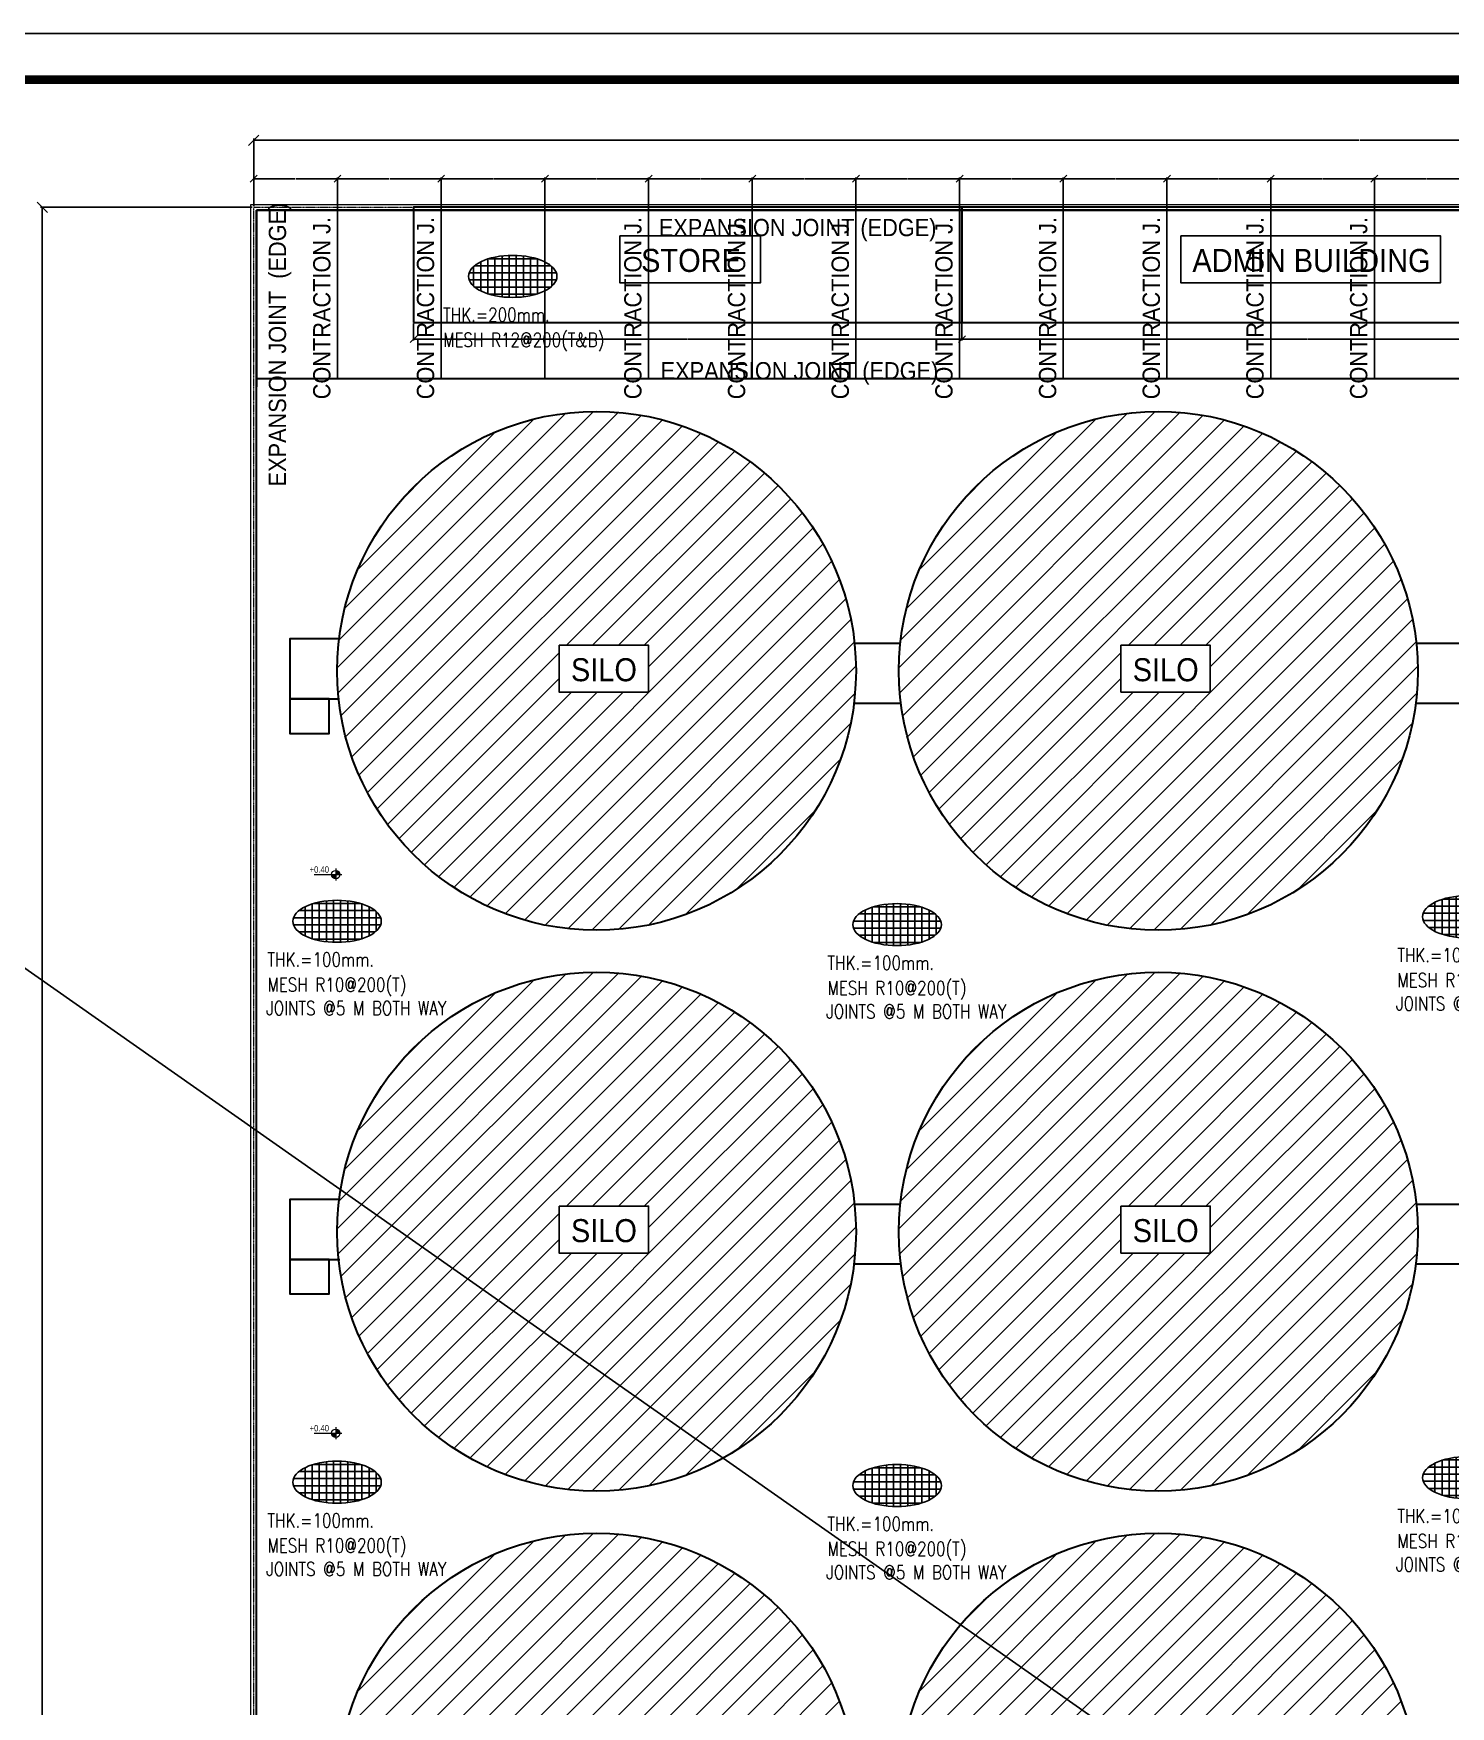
# Model space of a CAD drawing. Header units: millimetres. Extents: x -388065 to 2372687422, y -192755 to 667797.
# Drawn here: x -326784 to -265280, y 592119 to 664731 of the extents above; entities that cross this region are included whole.
import ezdxf
from ezdxf.enums import TextEntityAlignment as Align
from ezdxf.xclip import XClip

# ---------------------------------------------------------------- set-up
doc = ezdxf.new("R2010")
doc.units = ezdxf.units.MM
doc.header["$XCLIPFRAME"] = 2
doc.linetypes.add('CENTER2', pattern=[28.575, 19.05, -3.175, 3.175, -3.175])
for name, color, linetype, lineweight in [('0_Pen_No__1', 7, 'Continuous', 13), ('Drawing & Figure_Pen_No__1', 7, 'Continuous', 13), ('KOT-20', 2, 'Continuous', 20), ('KOT-30', 3, 'Continuous', 0), ('STR-CONC', 3, 'Continuous', 30)]:
    doc.layers.add(name, color=color, linetype=linetype, lineweight=lineweight)
for name, color, linetype in [('150', 7, 'Continuous'), ('45-TEXTS', 3, 'Continuous'), ('HSYM-25', 7, 'Continuous'), ('S-DIM', 5, 'Continuous'), ('S-FRAME', 2, 'Continuous'), ('S-HATCH', 30, 'Continuous'), ('S-STL-B', 6, 'Continuous'), ('S-STL-LINK', 4, 'Continuous'), ('S-TEXT-1', 3, 'Continuous'), ('STR-COL', 7, 'Continuous')]:
    doc.layers.add(name, color=color, linetype=linetype)
doc.styles.add('ARİEL TUR', font='arial.ttf', dxfattribs={"width": 0.85})
doc.styles.add('Calibri', font='calibri.ttf', dxfattribs={"height": 0.7})
doc.styles.add('GENERATED_STYLE_2', font='arial.ttf')
doc.styles.add('Romans', font='romans.shx')
doc.styles.add('TITLE', font='arial.ttf')
doc.styles.add('WTURKCE', font='WTURKCE.SHX', dxfattribs={"width": 0.9})
doc.dimstyles.new('Detay Olcu', dxfattribs={"dimtxt": 75, "dimasz": 40, "dimexe": 50, "dimexo": 45, "dimgap": 15, "dimtad": 0, "dimdec": 0, "dimzin": 0, "dimdsep": 46, "dimtxsty": 'Calibri', "dimblk": 'OBLIQUE', "dimcen": 25, "dimclrd": 256, "dimclrt": 7, "dimadec": 1, "dimazin": 0, "dimtfac": 1, "dimtdec": 0, "dimtmove": 0, "dimatfit": 3, "dimldrblk": 'OBLIQUE', "dimfxl": 1, "dimtolj": 1, "dimtzin": 0, "dimlwd": -1, "dimarcsym": 0})

# ---------------------------------------------------------------- blocks, each defined once
blk = doc.blocks.new('Drawing_1_2')
blk.add_lwpolyline([(4, 4), (416, 4), (416, 293), (4, 293)], close=True)
at = {"const_width": 0.5}
blk.add_lwpolyline([(6.439, 6.616), (343.638, 6.616), (343.638, 290.384), (6.439, 290.384)], close=True, dxfattribs=at)
at = {"layer": 'Drawing & Figure_Pen_No__1', "linetype": 'Continuous'}
blk.add_line((343.638, 290.384), (6.439, 290.384), dxfattribs=at)
at = {"layer": '0_Pen_No__1', "linetype": 'Continuous', "style": 'GENERATED_STYLE_2'}
for tag, p in [('DRAWING_TITLE_1', (345.863, 77.628)), ('DRAWING_TITLE_2', (345.913, 72.733)), ('IDN-01', (379.144, 40.493))]:
    blk.add_attdef(tag, p, '', height=2.5, dxfattribs=at)
blk = doc.blocks.new('_OBLIQUE')
at = {"color": 0, "linetype": 'ByBlock'}
blk.add_line((-0.5, -0.5), (0.5, 0.5), dxfattribs=at)
blk = doc.blocks.new('*D2302')
at = {"layer": '150', "color": 0, "lineweight": -2, "transparency": 16777216}
for p, q in [((-317222, 657256), (-317222, 660174)), ((-221222, 657256), (-221222, 660174))]:
    blk.add_line(p, q, dxfattribs=at)
at = {"layer": '150', "transparency": 16777216}
for p, q in [((-317222, 660099), (-269246, 660099)), ((-221222, 660099), (-269198, 660099))]:
    blk.add_line(p, q, dxfattribs=at)
at = {"layer": 'Defpoints', "color": 0, "transparency": 16777216}
for p in [(-317222, 660099), (-317222, 657189), (-221222, 657189)]:
    blk.add_point(p, dxfattribs=at)
at = {"layer": '150', "transparency": 16777216, "xscale": 450, "yscale": 450, "zscale": 450, "rotation": 180}
blk.add_blockref('_OBLIQUE', (-317222, 660099), dxfattribs=at)
at = {"layer": '150', "transparency": 16777216, "xscale": 450, "yscale": 450, "zscale": 450}
blk.add_blockref('_OBLIQUE', (-221222, 660099), dxfattribs=at)
at = {"layer": '150', "color": 7, "transparency": 16777216, "insert": (-269222, 660099), "char_height": 0.7, "attachment_point": 5, "style": 'Calibri'}
blk.add_mtext('\\A1;96000', dxfattribs=at)
blk = doc.blocks.new('*D2303')
at = {"layer": '150', "color": 0, "lineweight": -2, "transparency": 16777216}
for p, q in [((-317290, 657189), (-326478, 657189)), ((-317290, 450189), (-326478, 450189))]:
    blk.add_line(p, q, dxfattribs=at)
at = {"layer": '150', "transparency": 16777216}
for p, q in [((-326403, 657189), (-326403, 553713)), ((-326403, 450189), (-326403, 553665))]:
    blk.add_line(p, q, dxfattribs=at)
at = {"layer": 'Defpoints', "color": 0, "transparency": 16777216}
for p in [(-317222, 657189), (-326403, 450189), (-317222, 450189)]:
    blk.add_point(p, dxfattribs=at)
at = {"layer": '150', "transparency": 16777216, "xscale": 450, "yscale": 450, "zscale": 450}
for p, rotation in [((-326403, 657189), 90), ((-326403, 450189), 270)]:
    blk.add_blockref('_OBLIQUE', p, dxfattribs=dict(at, rotation=rotation))
at = {"layer": '150', "color": 7, "transparency": 16777216, "insert": (-326403, 553689), "char_height": 0.7, "attachment_point": 5, "rotation": 90, "style": 'Calibri'}
blk.add_mtext('\\A1;207000', dxfattribs=at)
blk = doc.blocks.new('ZWH MESH')
at = {"layer": 'S-FRAME', "extrusion": (0, 0, -1)}
blk.add_ellipse((-122.079, -14.631), major_axis=(-1.921, 0), ratio=0.475117, dxfattribs=at)
at = {"layer": 'S-STL-LINK'}
for p, q in [((-122.851, -13.796), (-122.851, -15.467)), ((-122.542, -13.746), (-122.542, -15.517)), ((-122.234, -13.722), (-122.234, -15.541)), ((-121.925, -13.722), (-121.925, -15.541)), ((-121.616, -13.746), (-121.616, -15.517)), ((-121.308, -13.796), (-121.308, -15.467)), ((-120.186, -14.477), (-123.972, -14.477)), ((-123.777, -14.205), (-123.777, -15.058)), ((-120.423, -14.169), (-123.735, -14.169)), ((-123.468, -14.001), (-123.468, -15.262)), ((-123.16, -13.877), (-123.16, -15.386)), ((-121.05, -13.861), (-123.108, -13.861)), ((-120.999, -13.877), (-120.999, -15.386)), ((-120.69, -14.001), (-120.69, -15.262)), ((-120.382, -14.205), (-120.382, -15.058)), ((-120.186, -14.785), (-123.972, -14.785)), ((-120.423, -15.094), (-123.735, -15.094)), ((-121.05, -15.402), (-123.108, -15.402))]:
    blk.add_line(p, q, dxfattribs=at)
at = {"layer": 'S-TEXT-1', "ltscale": 600, "style": 'Romans', "width": 0.8}
for s, p in [('THK.=200mm.', (-125.098, -16.293)), ('MESH R12@200(T&B)', (-125.098, -17.381))]:
    blk.add_text(s, height=0.6, dxfattribs=at).set_placement(p, align=Align.MIDDLE_LEFT)
blk = doc.blocks.new('*D2355')
at = {"layer": '150', "color": 0, "lineweight": -2, "transparency": 16777216}
for p, q in [((-317222, 657234), (-317222, 658477)), ((-313587, 657109), (-313587, 658477))]:
    blk.add_line(p, q, dxfattribs=at)
at = {"layer": '150', "transparency": 16777216}
for p, q in [((-317222, 658427), (-315421, 658427)), ((-313587, 658427), (-315389, 658427))]:
    blk.add_line(p, q, dxfattribs=at)
at = {"layer": 'Defpoints', "color": 0, "transparency": 16777216}
for p in [(-313587, 658427), (-317222, 657189), (-313587, 657064)]:
    blk.add_point(p, dxfattribs=at)
at = {"layer": '150', "transparency": 16777216, "xscale": 300, "yscale": 300, "zscale": 300, "rotation": 180}
blk.add_blockref('_OBLIQUE', (-317222, 658427), dxfattribs=at)
at = {"layer": '150', "transparency": 16777216, "xscale": 300, "yscale": 300, "zscale": 300}
blk.add_blockref('_OBLIQUE', (-313587, 658427), dxfattribs=at)
at = {"layer": '150', "color": 7, "transparency": 16777216, "insert": (-315405, 658427), "char_height": 0.7, "attachment_point": 5, "style": 'Calibri'}
blk.add_mtext('\\A1;3635', dxfattribs=at)
blk = doc.blocks.new('*D2356')
at = {"layer": '150', "color": 0, "lineweight": -2, "transparency": 16777216}
for p, q in [((-313587, 657109), (-313587, 658477)), ((-309087, 657109), (-309087, 658477))]:
    blk.add_line(p, q, dxfattribs=at)
at = {"layer": '150', "transparency": 16777216}
for p, q in [((-313587, 658427), (-311353, 658427)), ((-309087, 658427), (-311321, 658427))]:
    blk.add_line(p, q, dxfattribs=at)
at = {"layer": 'Defpoints', "color": 0, "transparency": 16777216}
for p in [(-309087, 658427), (-313587, 657064), (-309087, 657064)]:
    blk.add_point(p, dxfattribs=at)
at = {"layer": '150', "transparency": 16777216, "xscale": 300, "yscale": 300, "zscale": 300, "rotation": 180}
blk.add_blockref('_OBLIQUE', (-313587, 658427), dxfattribs=at)
at = {"layer": '150', "transparency": 16777216, "xscale": 300, "yscale": 300, "zscale": 300}
blk.add_blockref('_OBLIQUE', (-309087, 658427), dxfattribs=at)
at = {"layer": '150', "color": 7, "transparency": 16777216, "insert": (-311337, 658427), "char_height": 0.7, "attachment_point": 5, "style": 'Calibri'}
blk.add_mtext('\\A1;4500', dxfattribs=at)
blk = doc.blocks.new('*D2357')
at = {"layer": '150', "color": 0, "lineweight": -2, "transparency": 16777216}
for p, q in [((-309087, 657109), (-309087, 658477)), ((-304587, 657109), (-304587, 658477))]:
    blk.add_line(p, q, dxfattribs=at)
at = {"layer": '150', "transparency": 16777216}
for p, q in [((-309087, 658427), (-306853, 658427)), ((-304587, 658427), (-306821, 658427))]:
    blk.add_line(p, q, dxfattribs=at)
at = {"layer": 'Defpoints', "color": 0, "transparency": 16777216}
for p in [(-304587, 658427), (-309087, 657064), (-304587, 657064)]:
    blk.add_point(p, dxfattribs=at)
at = {"layer": '150', "transparency": 16777216, "xscale": 300, "yscale": 300, "zscale": 300, "rotation": 180}
blk.add_blockref('_OBLIQUE', (-309087, 658427), dxfattribs=at)
at = {"layer": '150', "transparency": 16777216, "xscale": 300, "yscale": 300, "zscale": 300}
blk.add_blockref('_OBLIQUE', (-304587, 658427), dxfattribs=at)
at = {"layer": '150', "color": 7, "transparency": 16777216, "insert": (-306837, 658427), "char_height": 0.7, "attachment_point": 5, "style": 'Calibri'}
blk.add_mtext('\\A1;4500', dxfattribs=at)
blk = doc.blocks.new('*D2358')
at = {"layer": '150', "color": 0, "lineweight": -2, "transparency": 16777216}
for p, q in [((-304587, 657109), (-304587, 658477)), ((-300087, 657109), (-300087, 658477))]:
    blk.add_line(p, q, dxfattribs=at)
at = {"layer": '150', "transparency": 16777216}
for p, q in [((-304587, 658427), (-302353, 658427)), ((-300087, 658427), (-302321, 658427))]:
    blk.add_line(p, q, dxfattribs=at)
at = {"layer": 'Defpoints', "color": 0, "transparency": 16777216}
for p in [(-300087, 658427), (-304587, 657064), (-300087, 657064)]:
    blk.add_point(p, dxfattribs=at)
at = {"layer": '150', "transparency": 16777216, "xscale": 300, "yscale": 300, "zscale": 300, "rotation": 180}
blk.add_blockref('_OBLIQUE', (-304587, 658427), dxfattribs=at)
at = {"layer": '150', "transparency": 16777216, "xscale": 300, "yscale": 300, "zscale": 300}
blk.add_blockref('_OBLIQUE', (-300087, 658427), dxfattribs=at)
at = {"layer": '150', "color": 7, "transparency": 16777216, "insert": (-302337, 658427), "char_height": 0.7, "attachment_point": 5, "style": 'Calibri'}
blk.add_mtext('\\A1;4500', dxfattribs=at)
blk = doc.blocks.new('*D2359')
at = {"layer": '150', "color": 0, "lineweight": -2, "transparency": 16777216}
for p, q in [((-300087, 657109), (-300087, 658477)), ((-295587, 657109), (-295587, 658477))]:
    blk.add_line(p, q, dxfattribs=at)
at = {"layer": '150', "transparency": 16777216}
for p, q in [((-300087, 658427), (-297853, 658427)), ((-295587, 658427), (-297821, 658427))]:
    blk.add_line(p, q, dxfattribs=at)
at = {"layer": 'Defpoints', "color": 0, "transparency": 16777216}
for p in [(-295587, 658427), (-300087, 657064), (-295587, 657064)]:
    blk.add_point(p, dxfattribs=at)
at = {"layer": '150', "transparency": 16777216, "xscale": 300, "yscale": 300, "zscale": 300, "rotation": 180}
blk.add_blockref('_OBLIQUE', (-300087, 658427), dxfattribs=at)
at = {"layer": '150', "transparency": 16777216, "xscale": 300, "yscale": 300, "zscale": 300}
blk.add_blockref('_OBLIQUE', (-295587, 658427), dxfattribs=at)
at = {"layer": '150', "color": 7, "transparency": 16777216, "insert": (-297837, 658427), "char_height": 0.7, "attachment_point": 5, "style": 'Calibri'}
blk.add_mtext('\\A1;4500', dxfattribs=at)
blk = doc.blocks.new('*D2360')
at = {"layer": '150', "color": 0, "lineweight": -2, "transparency": 16777216}
for p, q in [((-295587, 657109), (-295587, 658477)), ((-291087, 657109), (-291087, 658477))]:
    blk.add_line(p, q, dxfattribs=at)
at = {"layer": '150', "transparency": 16777216}
for p, q in [((-295587, 658427), (-293353, 658427)), ((-291087, 658427), (-293321, 658427))]:
    blk.add_line(p, q, dxfattribs=at)
at = {"layer": 'Defpoints', "color": 0, "transparency": 16777216}
for p in [(-291087, 658427), (-295587, 657064), (-291087, 657064)]:
    blk.add_point(p, dxfattribs=at)
at = {"layer": '150', "transparency": 16777216, "xscale": 300, "yscale": 300, "zscale": 300, "rotation": 180}
blk.add_blockref('_OBLIQUE', (-295587, 658427), dxfattribs=at)
at = {"layer": '150', "transparency": 16777216, "xscale": 300, "yscale": 300, "zscale": 300}
blk.add_blockref('_OBLIQUE', (-291087, 658427), dxfattribs=at)
at = {"layer": '150', "color": 7, "transparency": 16777216, "insert": (-293337, 658427), "char_height": 0.7, "attachment_point": 5, "style": 'Calibri'}
blk.add_mtext('\\A1;4500', dxfattribs=at)
blk = doc.blocks.new('*D2361')
at = {"layer": '150', "color": 0, "lineweight": -2, "transparency": 16777216}
for p, q in [((-291087, 657109), (-291087, 658477)), ((-286587, 657109), (-286587, 658477))]:
    blk.add_line(p, q, dxfattribs=at)
at = {"layer": '150', "transparency": 16777216}
for p, q in [((-291087, 658427), (-288853, 658427)), ((-286587, 658427), (-288821, 658427))]:
    blk.add_line(p, q, dxfattribs=at)
at = {"layer": 'Defpoints', "color": 0, "transparency": 16777216}
for p in [(-286587, 658427), (-291087, 657064), (-286587, 657064)]:
    blk.add_point(p, dxfattribs=at)
at = {"layer": '150', "transparency": 16777216, "xscale": 300, "yscale": 300, "zscale": 300, "rotation": 180}
blk.add_blockref('_OBLIQUE', (-291087, 658427), dxfattribs=at)
at = {"layer": '150', "transparency": 16777216, "xscale": 300, "yscale": 300, "zscale": 300}
blk.add_blockref('_OBLIQUE', (-286587, 658427), dxfattribs=at)
at = {"layer": '150', "color": 7, "transparency": 16777216, "insert": (-288837, 658427), "char_height": 0.7, "attachment_point": 5, "style": 'Calibri'}
blk.add_mtext('\\A1;4500', dxfattribs=at)
blk = doc.blocks.new('*D2362')
at = {"layer": '150', "color": 0, "lineweight": -2, "transparency": 16777216}
for p, q in [((-286587, 657109), (-286587, 658477)), ((-282087, 657109), (-282087, 658477))]:
    blk.add_line(p, q, dxfattribs=at)
at = {"layer": '150', "transparency": 16777216}
for p, q in [((-286587, 658427), (-284353, 658427)), ((-282087, 658427), (-284321, 658427))]:
    blk.add_line(p, q, dxfattribs=at)
at = {"layer": 'Defpoints', "color": 0, "transparency": 16777216}
for p in [(-282087, 658427), (-286587, 657064), (-282087, 657064)]:
    blk.add_point(p, dxfattribs=at)
at = {"layer": '150', "transparency": 16777216, "xscale": 300, "yscale": 300, "zscale": 300, "rotation": 180}
blk.add_blockref('_OBLIQUE', (-286587, 658427), dxfattribs=at)
at = {"layer": '150', "transparency": 16777216, "xscale": 300, "yscale": 300, "zscale": 300}
blk.add_blockref('_OBLIQUE', (-282087, 658427), dxfattribs=at)
at = {"layer": '150', "color": 7, "transparency": 16777216, "insert": (-284337, 658427), "char_height": 0.7, "attachment_point": 5, "style": 'Calibri'}
blk.add_mtext('\\A1;4500', dxfattribs=at)
blk = doc.blocks.new('*D2363')
at = {"layer": '150', "color": 0, "lineweight": -2, "transparency": 16777216}
for p, q in [((-282087, 657109), (-282087, 658477)), ((-277587, 657109), (-277587, 658477))]:
    blk.add_line(p, q, dxfattribs=at)
at = {"layer": '150', "transparency": 16777216}
for p, q in [((-282087, 658427), (-279853, 658427)), ((-277587, 658427), (-279821, 658427))]:
    blk.add_line(p, q, dxfattribs=at)
at = {"layer": 'Defpoints', "color": 0, "transparency": 16777216}
for p in [(-277587, 658427), (-282087, 657064), (-277587, 657064)]:
    blk.add_point(p, dxfattribs=at)
at = {"layer": '150', "transparency": 16777216, "xscale": 300, "yscale": 300, "zscale": 300, "rotation": 180}
blk.add_blockref('_OBLIQUE', (-282087, 658427), dxfattribs=at)
at = {"layer": '150', "transparency": 16777216, "xscale": 300, "yscale": 300, "zscale": 300}
blk.add_blockref('_OBLIQUE', (-277587, 658427), dxfattribs=at)
at = {"layer": '150', "color": 7, "transparency": 16777216, "insert": (-279837, 658427), "char_height": 0.7, "attachment_point": 5, "style": 'Calibri'}
blk.add_mtext('\\A1;4500', dxfattribs=at)
blk = doc.blocks.new('*D2364')
at = {"layer": '150', "color": 0, "lineweight": -2, "transparency": 16777216}
for p, q in [((-277587, 657109), (-277587, 658477)), ((-273087, 657109), (-273087, 658477))]:
    blk.add_line(p, q, dxfattribs=at)
at = {"layer": '150', "transparency": 16777216}
for p, q in [((-277587, 658427), (-275353, 658427)), ((-273087, 658427), (-275321, 658427))]:
    blk.add_line(p, q, dxfattribs=at)
at = {"layer": 'Defpoints', "color": 0, "transparency": 16777216}
for p in [(-273087, 658427), (-277587, 657064), (-273087, 657064)]:
    blk.add_point(p, dxfattribs=at)
at = {"layer": '150', "transparency": 16777216, "xscale": 300, "yscale": 300, "zscale": 300, "rotation": 180}
blk.add_blockref('_OBLIQUE', (-277587, 658427), dxfattribs=at)
at = {"layer": '150', "transparency": 16777216, "xscale": 300, "yscale": 300, "zscale": 300}
blk.add_blockref('_OBLIQUE', (-273087, 658427), dxfattribs=at)
at = {"layer": '150', "color": 7, "transparency": 16777216, "insert": (-275337, 658427), "char_height": 0.7, "attachment_point": 5, "style": 'Calibri'}
blk.add_mtext('\\A1;4500', dxfattribs=at)
blk = doc.blocks.new('*D2365')
at = {"layer": '150', "color": 0, "lineweight": -2, "transparency": 16777216}
for p, q in [((-273087, 657109), (-273087, 658477)), ((-268587, 657109), (-268587, 658477))]:
    blk.add_line(p, q, dxfattribs=at)
at = {"layer": '150', "transparency": 16777216}
for p, q in [((-273087, 658427), (-270853, 658427)), ((-268587, 658427), (-270821, 658427))]:
    blk.add_line(p, q, dxfattribs=at)
at = {"layer": 'Defpoints', "color": 0, "transparency": 16777216}
for p in [(-268587, 658427), (-273087, 657064), (-268587, 657064)]:
    blk.add_point(p, dxfattribs=at)
at = {"layer": '150', "transparency": 16777216, "xscale": 300, "yscale": 300, "zscale": 300, "rotation": 180}
blk.add_blockref('_OBLIQUE', (-273087, 658427), dxfattribs=at)
at = {"layer": '150', "transparency": 16777216, "xscale": 300, "yscale": 300, "zscale": 300}
blk.add_blockref('_OBLIQUE', (-268587, 658427), dxfattribs=at)
at = {"layer": '150', "color": 7, "transparency": 16777216, "insert": (-270837, 658427), "char_height": 0.7, "attachment_point": 5, "style": 'Calibri'}
blk.add_mtext('\\A1;4500', dxfattribs=at)
blk = doc.blocks.new('*D2366')
at = {"layer": '150', "color": 0, "lineweight": -2, "transparency": 16777216}
for p, q in [((-268587, 657109), (-268587, 658477)), ((-264087, 657109), (-264087, 658477))]:
    blk.add_line(p, q, dxfattribs=at)
at = {"layer": '150', "transparency": 16777216}
for p, q in [((-268587, 658427), (-266353, 658427)), ((-264087, 658427), (-266321, 658427))]:
    blk.add_line(p, q, dxfattribs=at)
at = {"layer": 'Defpoints', "color": 0, "transparency": 16777216}
for p in [(-264087, 658427), (-268587, 657064), (-264087, 657064)]:
    blk.add_point(p, dxfattribs=at)
at = {"layer": '150', "transparency": 16777216, "xscale": 300, "yscale": 300, "zscale": 300, "rotation": 180}
blk.add_blockref('_OBLIQUE', (-268587, 658427), dxfattribs=at)
at = {"layer": '150', "transparency": 16777216, "xscale": 300, "yscale": 300, "zscale": 300}
blk.add_blockref('_OBLIQUE', (-264087, 658427), dxfattribs=at)
at = {"layer": '150', "color": 7, "transparency": 16777216, "insert": (-266337, 658427), "char_height": 0.7, "attachment_point": 5, "style": 'Calibri'}
blk.add_mtext('\\A1;4500', dxfattribs=at)
blk = doc.blocks.new('SSSLL')
at = {"layer": 'STR-COL', "color": 253, "linetype": 'CENTER2', "lineweight": 0, "ltscale": 0.02}
blk.add_lwpolyline([(31295, -31112), (-64705, -31112), (-64705, 175888), (31295, 175888)], close=True, dxfattribs=at)
at = {"layer": 'STR-CONC', "color": 0, "lineweight": 15}
for points in [[(31420, -31237), (-64830, -31237), (-64830, 176013), (31420, 176013)], [(31170, -30987), (-64580, -30987), (-64580, 175763), (31170, 175763)]]:
    blk.add_lwpolyline(points, close=True, dxfattribs=at)
at = {"layer": 'STR-CONC'}
for centre in [(-49827, 155768), (-25447, 155768), (-49827, 131425), (-25447, 131425), (-49827, 107081), (-25447, 107081)]:
    blk.add_circle(centre, 11260, dxfattribs=at)
blk = doc.blocks.new('SLAB 100')
at = {"layer": 'S-FRAME', "extrusion": (0, 0, -1)}
blk.add_ellipse((-1230834, 438756), major_axis=(-1921, 0), ratio=0.475117, dxfattribs=at)
at = {"layer": 'S-STL-LINK'}
for p, q in [((-1232223, 439387), (-1232223, 438126)), ((-1231914, 439511), (-1231914, 438002)), ((-1229805, 439527), (-1231863, 439527)), ((-1231606, 439592), (-1231606, 437921)), ((-1231297, 439642), (-1231297, 437871)), ((-1230988, 439666), (-1230988, 437847)), ((-1230680, 439666), (-1230680, 437847)), ((-1230371, 439642), (-1230371, 437871)), ((-1230063, 439592), (-1230063, 437921)), ((-1229754, 439511), (-1229754, 438002)), ((-1229445, 439387), (-1229445, 438126)), ((-1228941, 438911), (-1232727, 438911)), ((-1228941, 438602), (-1232727, 438602)), ((-1229178, 439219), (-1232490, 439219)), ((-1229137, 439183), (-1229137, 438330)), ((-1229178, 438294), (-1232490, 438294)), ((-1229805, 437986), (-1231863, 437986))]:
    blk.add_line(p, q, dxfattribs=at)
at = {"layer": 'S-TEXT-1', "ltscale": 600, "style": 'Romans', "width": 0.8}
for s, p in [('THK.=100mm.', (-1233853, 437095)), ('MESH R10@200(T)', (-1233853, 436007)), ('JOINTS @5 M BOTH WAY', (-1233910, 434988))]:
    blk.add_text(s, height=600, dxfattribs=at).set_placement(p, align=Align.MIDDLE_LEFT)
blk = doc.blocks.new('KOTP4')
at = {"layer": 'KOT-20', "color": 7}
for p, q in [((-0.94, 0), (0.26, 0)), ((0, 0.26), (0, -0.26))]:
    blk.add_line(p, q, dxfattribs=at)
at = {"layer": 'KOT-20', "color": 1, "const_width": 0.18}
for points in [[(-0.09, 0, 0.414214), (0, -0.09, 1)], [(0.09, 0, 0.414214), (0, 0.09, 1)]]:
    blk.add_lwpolyline(points, format="xyb", dxfattribs=at)
at = {"layer": 'KOT-20', "color": 7}
blk.add_circle((0, 0), 0.18, dxfattribs=at)
at = {"layer": 'KOT-30', "style": 'WTURKCE', "width": 0.8}
blk.add_attdef('000.00', text='', height=0.25, dxfattribs=at).set_placement((742.854, 0.351), align=Align.CENTER)
blk = doc.blocks.new('*D2414')
at = {"layer": '150', "color": 0, "lineweight": -2, "transparency": 16777216}
for p, q in [((-286487, 652144), (-286487, 651412)), ((-256487, 652144), (-256487, 651412))]:
    blk.add_line(p, q, dxfattribs=at)
at = {"layer": '150', "transparency": 16777216}
for p, q in [((-286487, 651462), (-271504, 651462)), ((-256487, 651462), (-271471, 651462))]:
    blk.add_line(p, q, dxfattribs=at)
at = {"layer": 'Defpoints', "color": 0, "transparency": 16777216}
for p in [(-286487, 652189), (-256487, 652189), (-286487, 651462)]:
    blk.add_point(p, dxfattribs=at)
at = {"layer": '150', "transparency": 16777216, "xscale": 300, "yscale": 300, "zscale": 300, "rotation": 180}
blk.add_blockref('_OBLIQUE', (-286487, 651462), dxfattribs=at)
at = {"layer": '150', "transparency": 16777216, "xscale": 300, "yscale": 300, "zscale": 300}
blk.add_blockref('_OBLIQUE', (-256487, 651462), dxfattribs=at)
at = {"layer": '150', "color": 7, "transparency": 16777216, "insert": (-271487, 651462), "char_height": 0.7, "attachment_point": 5, "style": 'Calibri'}
blk.add_mtext('\\A1;30000', dxfattribs=at)
blk = doc.blocks.new('*D2415')
at = {"layer": '150', "color": 0, "lineweight": -2, "transparency": 16777216}
for p, q in [((-310287, 652144), (-310287, 651412)), ((-286487, 652144), (-286487, 651412))]:
    blk.add_line(p, q, dxfattribs=at)
at = {"layer": '150', "transparency": 16777216}
for p, q in [((-310287, 651462), (-298404, 651462)), ((-286487, 651462), (-298371, 651462))]:
    blk.add_line(p, q, dxfattribs=at)
at = {"layer": 'Defpoints', "color": 0, "transparency": 16777216}
for p in [(-310287, 652189), (-286487, 652189), (-310287, 651462)]:
    blk.add_point(p, dxfattribs=at)
at = {"layer": '150', "transparency": 16777216, "xscale": 300, "yscale": 300, "zscale": 300, "rotation": 180}
blk.add_blockref('_OBLIQUE', (-310287, 651462), dxfattribs=at)
at = {"layer": '150', "transparency": 16777216, "xscale": 300, "yscale": 300, "zscale": 300}
blk.add_blockref('_OBLIQUE', (-286487, 651462), dxfattribs=at)
at = {"layer": '150', "color": 7, "transparency": 16777216, "insert": (-298387, 651462), "char_height": 0.7, "attachment_point": 5, "style": 'Calibri'}
blk.add_mtext('\\A1;23800', dxfattribs=at)

msp = doc.modelspace()

# ---------------------------------------------------------------- hatches: boundary and pattern name
at = {"layer": 'S-HATCH'}
h = msp.add_hatch(dxfattribs=at)
h.set_pattern_fill('ANSI31', color=256, scale=250)
h.set_pattern_definition([(45, (890631.95, 109369.55), (-561.266, 561.266), [])])
edge = h.paths.add_edge_path()
edge.add_arc((-302344.3915, 637069.2972), 11260, 0, 360)
h.paths.add_polyline_path([(-303968.1698, 638180.0979), (-300086.9332, 638180.0979), (-300086.9332, 636144.2003), (-303968.1698, 636144.2003)], flags=16)
h.paths.add_polyline_path([(-303715.1328, 636340.7375), (-300332.5953, 636340.7375), (-300332.5953, 637892.9203), (-303715.1328, 637892.9203)], flags=0)
h = msp.add_hatch(dxfattribs=at)
h.set_pattern_fill('ANSI31', color=256, scale=250)
h.set_pattern_definition([(45, (915011.95, 109369.55), (-561.266, 561.266), [])])
edge = h.paths.add_edge_path()
edge.add_arc((-277964.3915, 637069.2972), 11260, 0, 360)
h.paths.add_polyline_path([(-279588.1698, 638180.0979), (-275706.9332, 638180.0979), (-275706.9332, 636144.2003), (-279588.1698, 636144.2003)], flags=16)
h.paths.add_polyline_path([(-279335.1328, 636340.7375), (-275952.5953, 636340.7375), (-275952.5953, 637892.9203), (-279335.1328, 637892.9203)], flags=0)
h = msp.add_hatch(dxfattribs=at)
h.set_pattern_fill('ANSI31', color=256, scale=250)
h.set_pattern_definition([(45, (890631.95, 85025.7), (-561.266, 561.266), [])])
edge = h.paths.add_edge_path()
edge.add_arc((-302344.391, 612725.4567), 11260, 0, 360)
h.paths.add_polyline_path([(-303968.1694, 613836.2574), (-300086.9328, 613836.2574), (-300086.9328, 611800.3598), (-303968.1694, 611800.3598)], flags=16)
h.paths.add_polyline_path([(-303715.1323, 611996.897), (-300332.5948, 611996.897), (-300332.5948, 613549.0798), (-303715.1323, 613549.0798)], flags=0)
h = msp.add_hatch(dxfattribs=at)
h.set_pattern_fill('ANSI31', color=256, scale=250)
h.set_pattern_definition([(45, (915011.95, 85025.7), (-561.266, 561.266), [])])
edge = h.paths.add_edge_path()
edge.add_arc((-277964.391, 612725.4567), 11260, 0, 360)
h.paths.add_polyline_path([(-279588.1694, 613836.2574), (-275706.9328, 613836.2574), (-275706.9328, 611800.3598), (-279588.1694, 611800.3598)], flags=16)
h.paths.add_polyline_path([(-279335.1323, 611996.897), (-275952.5948, 611996.897), (-275952.5948, 613549.0798), (-279335.1323, 613549.0798)], flags=0)
h = msp.add_hatch(dxfattribs=at)
h.set_pattern_fill('ANSI31', color=256, scale=250)
h.set_pattern_definition([(45, (890631.95, 60682), (-561.266, 561.266), [])])
edge = h.paths.add_edge_path()
edge.add_arc((-302344.391, 588381.7466), 11260, 0, 360)
h.paths.add_polyline_path([(-303968.1694, 589492.5473), (-300086.9328, 589492.5473), (-300086.9328, 587456.6497), (-303968.1694, 587456.6497)], flags=16)
h.paths.add_polyline_path([(-303715.1323, 587653.1869), (-300332.5948, 587653.1869), (-300332.5948, 589205.3697), (-303715.1323, 589205.3697)], flags=0)
h = msp.add_hatch(dxfattribs=at)
h.set_pattern_fill('ANSI31', color=256, scale=250)
h.set_pattern_definition([(45, (915011.95, 60682), (-561.266, 561.266), [])])
edge = h.paths.add_edge_path()
edge.add_arc((-277964.391, 588381.7466), 11260, 0, 360)
h.paths.add_polyline_path([(-279588.1694, 589492.5473), (-275706.9328, 589492.5473), (-275706.9328, 587456.6497), (-279588.1694, 587456.6497)], flags=16)
h.paths.add_polyline_path([(-279335.1323, 587653.1869), (-275952.5948, 587653.1869), (-275952.5948, 589205.3697), (-279335.1323, 589205.3697)], flags=0)

# ---------------------------------------------------------------- linework, layer by layer
at = {"elevation": 0}
for points in [[(-301338.848, 655945.3908), (-295225.2102, 655945.3908), (-295225.2102, 653909.4932), (-301338.848, 653909.4932)], [(-276987.9785, 655945.3908), (-265713.0731, 655945.3908), (-265713.0731, 653909.4932), (-276987.9785, 653909.4932)], [(-303968.1698, 638180.0979), (-300086.9332, 638180.0979), (-300086.9332, 636144.2003), (-303968.1698, 636144.2003)], [(-279588.1698, 638180.0979), (-275706.9332, 638180.0979), (-275706.9332, 636144.2003), (-279588.1698, 636144.2003)], [(-303968.1694, 613836.2574), (-300086.9328, 613836.2574), (-300086.9328, 611800.3598), (-303968.1694, 611800.3598)], [(-279588.1694, 613836.2574), (-275706.9328, 613836.2574), (-275706.9328, 611800.3598), (-279588.1694, 611800.3598)]]:
    msp.add_lwpolyline(points, close=True, dxfattribs=at)
at = {"layer": 'S-DIM', "color": 6, "lineweight": 35}
for p in [(-317097.1281, 649388.716, 0), (-221347.1281, 657063.7159, 0)]:
    msp.add_line(p, (-317097.1281, 657063.7159, 0), dxfattribs=at)
at = {"layer": 'S-DIM', "color": 41, "true_color": 0xf4ee51}
for p, q in [((-313587.1281, 649758.8817, 0), (-313587.1281, 657063.7159, 0)), ((-309087.1281, 649758.8817, 0), (-309087.1281, 657063.7159, 0)), ((-304587.1281, 649758.8817, 0), (-304587.1281, 657063.7159, 0)), ((-300087.1281, 649758.8817, 0), (-300087.1281, 657063.7159, 0)), ((-295587.1281, 649758.8817, 0), (-295587.1281, 657063.7159, 0)), ((-291087.1281, 649758.8817, 0), (-291087.1281, 657063.7159, 0)), ((-286587.1281, 649758.8817, 0), (-286587.1281, 657063.7159, 0)), ((-282087.1281, 649758.8817, 0), (-282087.1281, 657063.7159, 0)), ((-277587.1281, 649758.8817, 0), (-277587.1281, 657063.7159, 0)), ((-273087.1281, 649758.8817, 0), (-273087.1281, 657063.7159, 0)), ((-268587.1281, 649758.8817, 0), (-268587.1281, 657063.7159, 0))]:
    msp.add_line(p, q, dxfattribs=at)
at = {"layer": 'STR-COL', "ltscale": 0.1}
msp.add_line((-384998.8224, 664730.9937, 0), (-69210.515, 443219.2927, 0), dxfattribs=at)
at = {"layer": 'STR-CONC'}
for p, q in [((-291148.5172, 638269.2972, 0), (-289160.2657, 638269.2972, 0)), ((-266768.5172, 638269.2972, 0), (-264780.2657, 638269.2972, 0)), ((-291171.7642, 635669.2972, 0), (-289137.0187, 635669.2972, 0)), ((-266791.7642, 635669.2972, 0), (-264757.0187, 635669.2972, 0)), ((-291148.5168, 613925.4569, 0), (-289160.2652, 613925.4569, 0)), ((-266768.5168, 613925.4569, 0), (-264780.2647, 613925.4569, 0)), ((-291171.7637, 611325.4569, 0), (-289137.0183, 611325.4569, 0)), ((-266791.7637, 611325.4569, 0), (-264757.0178, 611325.4569, 0))]:
    msp.add_line(p, q, dxfattribs=at)
at = {"layer": 'STR-CONC', "elevation": 0}
for points in [[(-310286.922, 652188.7004), (-286487.3884, 652188.7004), (-286487.3884, 657188.7159), (-310286.922, 657188.7159)], [(-286487.3884, 652188.7004), (-256487.213, 652188.7004), (-256487.213, 657188.7159), (-286487.3884, 657188.7159)], [(-313955.4158, 635852.373), (-315655.3379, 635852.373), (-315655.3614, 634352.393), (-313955.4394, 634352.393)], [(-313953.3704, 611524.9068), (-315653.2924, 611524.9068), (-315653.316, 610024.9268), (-313953.3939, 610024.9268)]]:
    msp.add_lwpolyline(points, close=True, dxfattribs=at)
at = {"layer": 'STR-CONC', "color": 6, "elevation": 0, "flags": 128}
msp.add_lwpolyline([(-317097.1281, 649758.8817), (-243493.536, 649758.8817, -1.3086567047), (-242293.536, 642258.8817), (-242293.536, 475399.5319, -1.3086567047), (-243493.536, 467899.5319), (-317097.1281, 467899.5319)], format="xyb", close=True, dxfattribs=at)
at = {"layer": 'STR-CONC', "elevation": 0}
for points in [[(-313518.6111, 638456.5303), (-315655.3379, 638452.3389), (-315655.3379, 635852.373), (-313494.9954, 635852.3222)], [(-313516.5657, 614129.0641), (-315653.2924, 614124.8727), (-315653.2924, 611524.9068), (-313492.9499, 611524.856)]]:
    msp.add_lwpolyline(points, dxfattribs=at)

# ---------------------------------------------------------------- block references
ref = msp.add_blockref('Drawing_1_2', (-388064.7283, 440153.3868, 0), dxfattribs=dict(xscale=766.4764740588927, yscale=766.4764740588927, zscale=766.4764740588927))
XClip(ref).set_block_clipping_path([(0, 0), (424.214070782, 297)])
at = {"layer": '150'}
for name, p in [('SSSLL', (-252517.1283, 481300.8586, 0)), ('SLAB 100', (917226.1457, 187442.3695, 0)), ('SLAB 100', (941532.5886, 187298.8075, 0)), ('SLAB 100', (966262.9834, 187637.0498, 0)), ('SLAB 100', (917226.1462, 163098.529, 0)), ('SLAB 100', (966262.9839, 163293.2093, 0)), ('SLAB 100', (941532.589, 162954.967, 0))]:
    msp.add_blockref(name, p, dxfattribs=at)
at = {"layer": 'HSYM-25'}
ref = msp.add_blockref('KOTP4', (-313663.8692, 628226.1785, 0), dxfattribs=dict(at, xscale=1000, yscale=1000, zscale=1000))
ref.add_attrib('000.00', '+0.40', dxfattribs={"layer": 'KOT-30', "color": 7, "height": 280, "style": 'ARİEL TUR', "width": 0.85}).set_placement((-314375.9624, 628304.0218, 0), align=Align.CENTER)
ref = msp.add_blockref('KOTP4', (-313663.8682, 603981.4071, 0), dxfattribs=dict(at, xscale=1000, yscale=1000, zscale=1000))
ref.add_attrib('000.00', '+0.40', dxfattribs={"layer": 'KOT-30', "color": 7, "height": 280, "style": 'ARİEL TUR', "width": 0.85}).set_placement((-314375.9615, 604059.2504, 0), align=Align.CENTER)
at = {"layer": 'S-STL-B', "xscale": 1000, "yscale": 1000, "zscale": 1000}
msp.add_blockref('ZWH MESH', (-183904.5194, 668817.8048, 0), dxfattribs=at)

# ---------------------------------------------------------------- texts
at = {"layer": '45-TEXTS', "style": 'TITLE', "width": 0.9}
for s, p in [('EXPANSION JOINT  (EDGE)', (-315820.4159, 645073.0572, 0)), ('CONTRACTION J.', (-313894.0181, 648854.8899, 0)), ('CONTRACTION J.', (-309394.0181, 648854.8899, 0)), ('CONTRACTION J.', (-300394.0181, 648854.8899, 0)), ('CONTRACTION J.', (-295894.0181, 648854.8899, 0)), ('CONTRACTION J.', (-291394.0181, 648854.8899, 0)), ('CONTRACTION J.', (-286894.0181, 648854.8899, 0)), ('CONTRACTION J.', (-282394.0181, 648854.8899, 0)), ('CONTRACTION J.', (-277894.0181, 648854.8899, 0)), ('CONTRACTION J.', (-273394.0181, 648854.8899, 0)), ('CONTRACTION J.', (-268894.0181, 648854.8899, 0))]:
    msp.add_text(s, height=750, rotation=90, dxfattribs=at).set_placement(p)
for s, height, p in [('EXPANSION JOINT (EDGE)', 750, (-299642.1321, 655933.4778, 0)), ('STORE', 1000, (-300410.6619, 654381.7807, 0)), ('ADMIN BUILDING', 1000, (-276484.3009, 654379.9201, 0)), ('EXPANSION JOINT (EDGE)', 750, (-299561.6211, 649718.4649, 0)), ('SILO', 1000, (-303456.4356, 636616.4879, 0)), ('SILO', 1000, (-279076.4356, 636616.4879, 0)), ('SILO', 1000, (-303456.4352, 612272.6474, 0)), ('SILO', 1000, (-279076.4352, 612272.6474, 0))]:
    msp.add_text(s, height=height, dxfattribs=at).set_placement(p)

# ---------------------------------------------------------------- dimensions: what is measured, and where the dimension line sits
at = {"layer": '150'}
for base, p1, p2, override, picture, middle in [((-317222.1281, 660098.9428, 0), (-221222.1281, 657188.7159, 0), (-317222.1281, 657188.7159, 0), {"dimscale": 1.5, "dimtxt": 750, "dimasz": 300}, '*D2302', (-269222.1281, 660098.9428, 0)), ((-313587.1281, 658427.4495, 0), (-317222.1281, 657188.7159, 0), (-313587.1281, 657063.7159, 0), {"dimtxt": 750, "dimasz": 300}, '*D2355', (-315404.6281, 658427.4495, 0)), ((-309087.1281, 658427.4495, 0), (-313587.1281, 657063.7159, 0), (-309087.1281, 657063.7159, 0), {"dimtxt": 750, "dimasz": 300, "dimtmove": 1}, '*D2356', (-311337.1281, 658427.4495, 0)), ((-304587.1281, 658427.4495, 0), (-309087.1281, 657063.7159, 0), (-304587.1281, 657063.7159, 0), {"dimtxt": 750, "dimasz": 300, "dimtmove": 1}, '*D2357', (-306837.1281, 658427.4495, 0)), ((-300087.1281, 658427.4495, 0), (-304587.1281, 657063.7159, 0), (-300087.1281, 657063.7159, 0), {"dimtxt": 750, "dimasz": 300, "dimtmove": 1}, '*D2358', (-302337.1281, 658427.4495, 0)), ((-295587.1281, 658427.4495, 0), (-300087.1281, 657063.7159, 0), (-295587.1281, 657063.7159, 0), {"dimtxt": 750, "dimasz": 300, "dimtmove": 1}, '*D2359', (-297837.1281, 658427.4495, 0)), ((-291087.1281, 658427.4495, 0), (-295587.1281, 657063.7159, 0), (-291087.1281, 657063.7159, 0), {"dimtxt": 750, "dimasz": 300, "dimtmove": 1}, '*D2360', (-293337.1281, 658427.4495, 0)), ((-286587.1281, 658427.4495, 0), (-291087.1281, 657063.7159, 0), (-286587.1281, 657063.7159, 0), {"dimtxt": 750, "dimasz": 300, "dimtmove": 1}, '*D2361', (-288837.1281, 658427.4495, 0)), ((-282087.1281, 658427.4495, 0), (-286587.1281, 657063.7159, 0), (-282087.1281, 657063.7159, 0), {"dimtxt": 750, "dimasz": 300, "dimtmove": 1}, '*D2362', (-284337.1281, 658427.4495, 0)), ((-277587.1281, 658427.4495, 0), (-282087.1281, 657063.7159, 0), (-277587.1281, 657063.7159, 0), {"dimtxt": 750, "dimasz": 300, "dimtmove": 1}, '*D2363', (-279837.1281, 658427.4495, 0)), ((-273087.1281, 658427.4495, 0), (-277587.1281, 657063.7159, 0), (-273087.1281, 657063.7159, 0), {"dimtxt": 750, "dimasz": 300, "dimtmove": 1}, '*D2364', (-275337.1281, 658427.4495, 0)), ((-268587.1281, 658427.4495, 0), (-273087.1281, 657063.7159, 0), (-268587.1281, 657063.7159, 0), {"dimtxt": 750, "dimasz": 300, "dimtmove": 1}, '*D2365', (-270837.1281, 658427.4495, 0)), ((-264087.1281, 658427.4495, 0), (-268587.1281, 657063.7159, 0), (-264087.1281, 657063.7159, 0), {"dimtxt": 750, "dimasz": 300, "dimtmove": 1}, '*D2366', (-266337.1281, 658427.4495, 0)), ((-310286.922, 651462.3035, 0), (-286487.3884, 652188.7005, 0), (-310286.922, 652188.7004, 0), {"dimtxt": 750, "dimasz": 300, "dimtmove": 1}, '*D2415', (-298387.1552, 651462.3035, 0)), ((-286487.3884, 651462.3035, 0), (-256487.213, 652188.7004, 0), (-286487.3884, 652188.7005, 0), {"dimtxt": 750, "dimasz": 300, "dimtmove": 1}, '*D2414', (-271487.3007, 651462.3035, 0))]:
    dim = msp.add_linear_dim(base=base, p1=p1, p2=p2, dimstyle='Detay Olcu', override=override, dxfattribs=at)
    dim.commit()
    dim.dimension.update_dxf_attribs({"geometry": picture, "text_midpoint": middle})
dim = msp.add_linear_dim(base=(-326403.3584, 450188.7159, 0), p1=(-317222.1281, 657188.7159, 0), p2=(-317222.1281, 450188.7159, 0), angle=90, dimstyle='Detay Olcu', override={"dimscale": 1.5, "dimtxt": 750, "dimasz": 300}, dxfattribs=at)
dim.commit()
dim.dimension.update_dxf_attribs({"geometry": '*D2303', "text_midpoint": (-326403.3584, 553688.7159, 0)})

doc.saveas('drawing.dxf')
